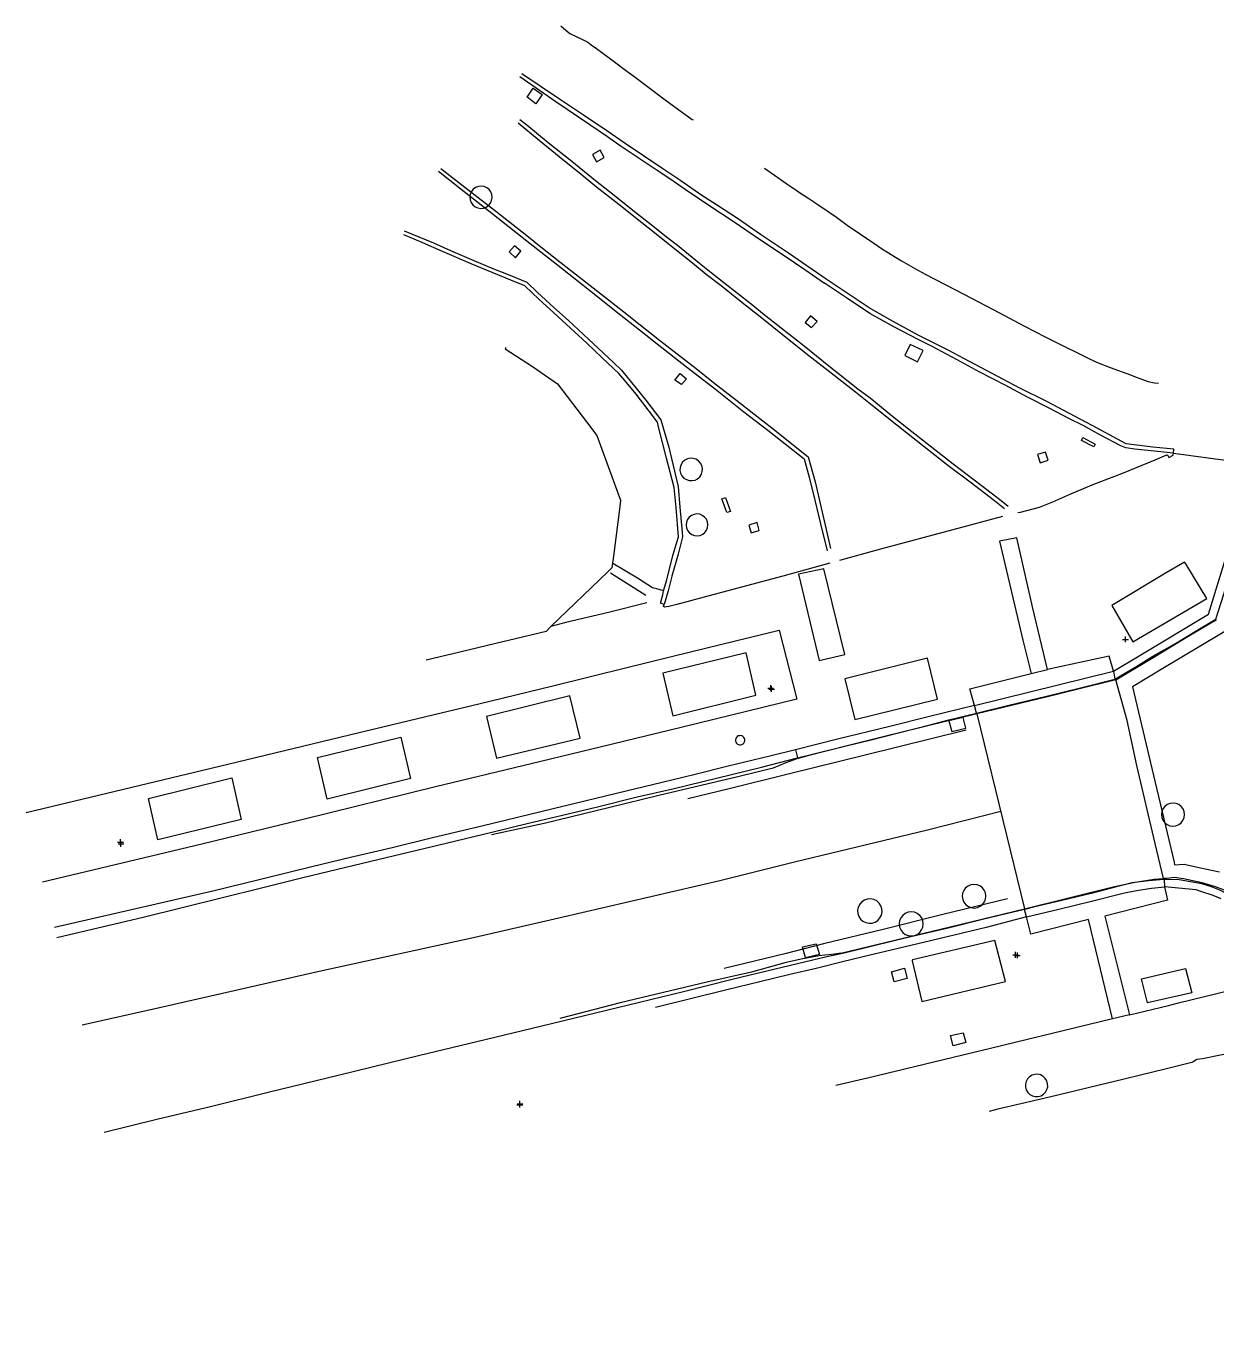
# Model space of a CAD drawing. Header units: metres. Extents: x 353335 to 353543, y 6929896 to 6930115.
# Drawn here: x 353448.84 to 353490.55, y 6929900.23 to 6929945.78 of the extents above; entities that cross this region are included whole.
import ezdxf

# ---------------------------------------------------------------- set-up
doc = ezdxf.new("R2010")
doc.units = ezdxf.units.M
for name, color, linetype in [('01 Overgang i belegg', 7, 'Continuous'), ('02 Trekkekum', 7, 'Continuous'), ('5002 Fasadeliv_fortau', 7, 'Continuous'), ('7001 Vegsenterlinje', 7, 'Continuous'), ('7005 Fortauskant ytre bunn', 7, 'Continuous'), ('7005 Fortauskant ytre topp', 7, 'Continuous'), ('7038 Bunn kantstein', 7, 'Continuous'), ('7038 Topp kantstein bakkant', 7, 'Continuous'), ('7038 Topp kantstein forkant', 7, 'Continuous'), ('7534 Overgangsfelt', 7, 'Continuous'), ('8250 Kum', 7, 'Continuous'), ('8253 Sluk_rist', 7, 'Continuous'), ('8501 StolpeEnkel_bunn', 7, 'Continuous'), ('88 Lampearmatur', 7, 'Continuous')]:
    doc.layers.add(name, color=color, linetype=linetype)

msp = doc.modelspace()

# ---------------------------------------------------------------- linework, layer by layer
at = {"layer": '01 Overgang i belegg', "color": 21, "true_color": 0xff9f80}
for p, q in [((353470.567, 6929925.815, 3.364), (353469.321, 6929926.59, 3.391)), ((353486.951, 6929923.156, 3.18), (353487.007, 6929922.872, 3.173)), ((353482.152, 6929921.685, 3.122), (353482.08, 6929921.958, 3.134))]:
    msp.add_line(p, q, dxfattribs=at)
for points in [[(353466.144, 6929944.005, 3.204), (353467.412, 6929943.127, 3.174), (353468.604, 6929942.325, 3.209), (353469.219, 6929941.906, 3.255), (353469.67, 6929941.592, 3.301), (353470.928, 6929940.743, 3.36), (353471.405, 6929940.431, 3.367), (353471.941, 6929940.061, 3.377), (353472.775, 6929939.492, 3.38), (353473.622, 6929938.937, 3.391), (353474.582, 6929938.285, 3.395), (353475.41, 6929937.727, 3.382), (353476.133, 6929937.235, 3.38), (353476.825, 6929936.756, 3.392)], [(353483.6, 6929928.719, 3.374), (353483.698, 6929928.726, 3.371), (353484.361, 6929928.907, 3.371), (353484.828, 6929929.094, 3.367), (353485.464, 6929929.374, 3.363), (353486.267, 6929929.713, 3.345), (353487.243, 6929930.085, 3.343), (353488.42, 6929930.566, 3.344), (353488.829, 6929930.744, 3.347), (353488.852, 6929930.738, 3.35), (353488.892, 6929930.65, 3.353), (353489.045, 6929930.73, 3.347), (353489.056, 6929930.802, 3.35), (353489.075, 6929930.942, 3.351), (353488.335, 6929931.015, 3.34), (353487.404, 6929931.129, 3.343), (353486.509, 6929931.606, 3.365), (353486.211, 6929931.768, 3.368), (353484.619, 6929932.611, 3.371), (353483.676, 6929933.085, 3.393), (353482.702, 6929933.589, 3.388), (353481.706, 6929934.114, 3.38), (353481.189, 6929934.397, 3.384), (353480.109, 6929934.942, 3.378), (353479.104, 6929935.491, 3.385), (353478.395, 6929935.891, 3.385), (353477.937, 6929936.2, 3.384), (353477.304, 6929936.616, 3.384), (353476.887, 6929936.905, 3.393), (353475.563, 6929937.813, 3.38), (353474.587, 6929938.468, 3.397), (353473.813, 6929939.003, 3.387), (353473.036, 6929939.509, 3.39), (353472.53, 6929939.83, 3.383), (353471.793, 6929940.345, 3.381), (353471.122, 6929940.788, 3.371), (353469.841, 6929941.655, 3.311), (353469.201, 6929942.097, 3.245), (353468.378, 6929942.65, 3.191), (353467.501, 6929943.237, 3.18), (353466.223, 6929944.104, 3.202)], [(353483.132, 6929928.854, 3.404), (353482.779, 6929929.125, 3.393), (353481.933, 6929929.787, 3.372), (353481.147, 6929930.364, 3.379), (353480.045, 6929931.25, 3.375), (353479.361, 6929931.783, 3.377), (353478.498, 6929932.467, 3.388), (353477.914, 6929932.939, 3.39), (353477.064, 6929933.6, 3.398), (353476.275, 6929934.215, 3.394), (353475.419, 6929934.902, 3.387), (353474.628, 6929935.531, 3.37), (353473.93, 6929936.086, 3.362), (353473.204, 6929936.667, 3.355), (353472.679, 6929937.064, 3.346), (353472.197, 6929937.459, 3.34), (353471.634, 6929937.905, 3.34), (353471.224, 6929938.249, 3.334), (353470.647, 6929938.706, 3.318), (353470.205, 6929939.055, 3.305), (353469.722, 6929939.437, 3.296), (353468.833, 6929940.124, 3.265), (353468.298, 6929940.572, 3.236), (353467.526, 6929941.192, 3.191), (353466.821, 6929941.768, 3.185), (353466.092, 6929942.366, 3.187)], [(353483.268, 6929928.931, 3.403), (353483.014, 6929929.126, 3.392), (353482.314, 6929929.672, 3.377), (353481.338, 6929930.41, 3.372), (353479.886, 6929931.549, 3.371), (353479.154, 6929932.136, 3.375), (353478.422, 6929932.726, 3.379), (353477.996, 6929933.049, 3.384), (353476.978, 6929933.852, 3.39), (353476.11, 6929934.548, 3.394), (353475.311, 6929935.178, 3.378), (353474.715, 6929935.654, 3.372), (353474.253, 6929936.019, 3.363), (353473.297, 6929936.771, 3.351), (353472.858, 6929937.122, 3.343), (353472.444, 6929937.455, 3.34), (353471.67, 6929938.079, 3.34), (353471.295, 6929938.374, 3.338), (353470.747, 6929938.81, 3.319), (353470.164, 6929939.259, 3.299), (353469.458, 6929939.829, 3.283), (353468.803, 6929940.35, 3.261), (353467.969, 6929941.022, 3.206), (353467.142, 6929941.682, 3.182), (353466.39, 6929942.297, 3.187), (353466.144, 6929942.482, 3.186)], [(353463.386, 6929940.781, 3.23), (353464.328, 6929940.05, 3.205), (353465.311, 6929939.284, 3.24), (353466.39, 6929938.433, 3.278), (353466.888, 6929938.04, 3.297), (353467.556, 6929937.508, 3.321), (353468.245, 6929936.969, 3.342), (353468.616, 6929936.684, 3.35), (353469.251, 6929936.179, 3.359), (353469.796, 6929935.757, 3.364), (353470.361, 6929935.303, 3.363), (353471.046, 6929934.764, 3.363), (353472.325, 6929933.768, 3.382), (353472.937, 6929933.274, 3.386), (353473.751, 6929932.647, 3.387), (353474.349, 6929932.181, 3.393), (353474.979, 6929931.689, 3.394), (353476.255, 6929930.671, 3.401), (353476.501, 6929929.791, 3.41), (353476.959, 6929927.819, 3.4), (353477.042, 6929927.459, 3.407)], [(353463.301, 6929940.683, 3.229), (353464.029, 6929940.098, 3.213), (353465.386, 6929939.034, 3.249), (353466.511, 6929938.151, 3.288), (353467.42, 6929937.434, 3.323), (353468.81, 6929936.336, 3.349), (353469.468, 6929935.817, 3.366), (353470.509, 6929934.995, 3.364), (353470.966, 6929934.632, 3.364), (353471.988, 6929933.83, 3.385), (353473.004, 6929933.04, 3.388), (353474.005, 6929932.249, 3.4), (353474.844, 6929931.608, 3.395), (353476.114, 6929930.596, 3.395), (353476.291, 6929929.958, 3.399), (353476.492, 6929929.152, 3.4), (353476.744, 6929928.081, 3.395), (353476.873, 6929927.571, 3.4), (353476.918, 6929927.378, 3.403)], [(353462.101, 6929938.594, 3.331), (353463.125, 6929938.169, 3.296), (353463.721, 6929937.903, 3.277), (353464.375, 6929937.622, 3.289), (353465.09, 6929937.324, 3.309), (353465.8, 6929937.037, 3.341), (353466.191, 6929936.877, 3.36), (353466.395, 6929936.797, 3.368), (353466.773, 6929936.431, 3.384), (353467.345, 6929935.906, 3.388), (353467.857, 6929935.451, 3.397), (353468.551, 6929934.795, 3.403), (353469.425, 6929933.986, 3.404), (353469.718, 6929933.716, 3.408), (353470.563, 6929932.659, 3.407), (353471.089, 6929931.971, 3.401), (353471.366, 6929931.009, 3.394), (353471.619, 6929929.975, 3.377), (353471.7, 6929929.632, 3.374), (353471.762, 6929928.91, 3.359), (353471.834, 6929928.027, 3.356), (353471.847, 6929927.863, 3.354), (353471.694, 6929927.256, 3.353), (353471.474, 6929926.484, 3.343), (353471.345, 6929925.973, 3.349), (353471.203, 6929925.49, 3.347)], [(353477.01, 6929926.939, 3.386), (353475.363, 6929926.489, 3.364), (353473.563, 6929926.009, 3.345), (353471.652, 6929925.498, 3.341), (353471.371, 6929925.42, 3.345), (353471.223, 6929925.402, 3.346), (353471.189, 6929925.422, 3.347), (353471.203, 6929925.49, 3.347), (353471.082, 6929925.54, 3.349), (353471.158, 6929925.832, 3.338), (353471.188, 6929925.973, 3.337), (353471.297, 6929926.362, 3.334), (353471.516, 6929927.209, 3.34), (353471.713, 6929927.864, 3.348), (353471.627, 6929928.896, 3.356), (353471.559, 6929929.597, 3.37), (353471.286, 6929930.625, 3.386), (353471.019, 6929931.682, 3.397), (353470.976, 6929931.886, 3.405), (353470.68, 6929932.268, 3.404), (353470.225, 6929932.87, 3.396), (353469.832, 6929933.349, 3.399), (353469.615, 6929933.594, 3.404), (353469.038, 6929934.147, 3.403), (353468.501, 6929934.653, 3.399), (353467.336, 6929935.724, 3.389), (353466.819, 6929936.199, 3.386), (353466.326, 6929936.665, 3.372), (353465.834, 6929936.866, 3.348), (353465.183, 6929937.129, 3.32), (353464.445, 6929937.441, 3.295), (353463.443, 6929937.875, 3.293), (353462.748, 6929938.176, 3.309), (353462.087, 6929938.454, 3.35)], [(353489.056, 6929930.802, 3.35), (353488.492, 6929930.86, 3.349), (353487.704, 6929930.94, 3.348), (353487.39, 6929930.985, 3.347), (353487.215, 6929931.063, 3.347), (353486.505, 6929931.437, 3.351), (353485.887, 6929931.765, 3.357), (353485.414, 6929932.004, 3.367), (353484.701, 6929932.377, 3.368), (353483.936, 6929932.769, 3.38), (353483.159, 6929933.182, 3.386), (353482.251, 6929933.651, 3.386), (353481.474, 6929934.077, 3.379), (353480.596, 6929934.537, 3.377), (353480.106, 6929934.783, 3.372), (353479.253, 6929935.224, 3.38), (353478.415, 6929935.699, 3.388), (353477.593, 6929936.241, 3.386), (353476.825, 6929936.756, 3.392)], [(353489.056, 6929930.802, 3.35), (353490.877, 6929930.556, 3.322), (353492.139, 6929930.441, 3.309), (353492.309, 6929932.19, 3.349), (353492.4, 6929933.126, 3.376)], [(353483.066, 6929928.581, 3.384), (353481.328, 6929928.11, 3.358), (353478.786, 6929927.429, 3.362), (353477.348, 6929927.038, 3.395)], [(353484.646, 6929923.211, 3.18), (353484.12, 6929925.417, 3.264), (353483.573, 6929927.837, 3.353), (353482.963, 6929927.718, 3.349), (353483.779, 6929924.24, 3.219), (353484.068, 6929923.074, 3.177), (353484.646, 6929923.211, 3.18)], [(353471.188, 6929925.973, 3.337), (353470.948, 6929926.043, 3.345), (353470.801, 6929926.075, 3.352), (353470.269, 6929926.415, 3.36), (353469.412, 6929926.937, 3.379)], [(353470.604, 6929925.552, 3.36), (353469.257, 6929925.215, 3.359), (353467.757, 6929924.862, 3.35), (353467.238, 6929924.722, 3.355)], [(353486.951, 6929923.156, 3.18), (353487.849, 6929923.691, 3.284), (353490.288, 6929925.159, 3.289)], [(353491.35, 6929924.844, 3.161), (353488.741, 6929923.289, 3.153), (353487.622, 6929922.605, 3.147), (353488.416, 6929919.248, 3.122), (353489.077, 6929916.46, 3.109), (353489.09, 6929916.372, 3.11), (353489.431, 6929916.387, 3.11), (353490.006, 6929916.258, 3.109), (353490.669, 6929916.118, 3.12)], [(353448.842, 6929918.207, 3.212), (353455.916, 6929919.9, 3.277), (353460.523, 6929921.009, 3.277), (353463.101, 6929921.626, 3.29), (353464.709, 6929922.014, 3.283), (353467.307, 6929922.645, 3.295), (353469.904, 6929923.288, 3.303), (353472.128, 6929923.831, 3.316), (353475.236, 6929924.593, 3.333)], [(353475.236, 6929924.593, 3.333), (353475.855, 6929922.174, 3.275), (353471.803, 6929921.187, 3.278), (353469.012, 6929920.503, 3.255), (353466.891, 6929919.992, 3.235), (353463.199, 6929919.1, 3.206), (353458.551, 6929917.951, 3.213), (353455.003, 6929917.088, 3.219), (353449.415, 6929915.763, 3.189)], [(353486.951, 6929923.156, 3.18), (353486.805, 6929923.685, 3.192), (353484.646, 6929923.211, 3.18)], [(353482.08, 6929921.958, 3.134), (353481.921, 6929922.541, 3.16), (353484.068, 6929923.074, 3.177)], [(353482.08, 6929921.958, 3.134), (353481.605, 6929921.84, 3.183), (353480.458, 6929921.556, 3.259), (353479.121, 6929921.219, 3.245), (353477.281, 6929920.776, 3.241), (353475.809, 6929920.401, 3.247), (353475.877, 6929920.119, 3.229)], [(353481.796, 6929921.085, 3.085), (353478.248, 6929920.209, 3.073), (353475.601, 6929919.553, 3.062), (353473.49, 6929919.035, 3.058), (353472.038, 6929918.686, 3.054)], [(353488.729, 6929915.854, 3.124), (353488.738, 6929915.591, 3.132), (353488.849, 6929915.126, 3.158), (353486.649, 6929914.568, 3.123), (353487.513, 6929911.108, 3.124), (353488.882, 6929911.435, 3.137), (353489.239, 6929911.525, 3.142), (353491.058, 6929911.967, 3.164)], [(353490.732, 6929915.176, 3.263), (353490.446, 6929915.292, 3.262), (353490.021, 6929915.433, 3.263), (353489.847, 6929915.487, 3.265), (353488.738, 6929915.591, 3.132)], [(353483.239, 6929915.175, 3.037), (353480.976, 6929914.626, 3.006), (353478.934, 6929914.115, 2.988), (353476.79, 6929913.596, 2.956), (353475.489, 6929913.257, 2.948), (353473.313, 6929912.734, 2.975)], [(353487.513, 6929911.108, 3.124), (353486.922, 6929910.966, 3.123), (353486.08, 6929914.449, 3.116), (353484.057, 6929913.94, 3.089), (353483.902, 6929914.538, 3.068), (353483.841, 6929914.805, 3.061)], [(353483.902, 6929914.538, 3.068), (353482.491, 6929914.175, 3.182), (353480.544, 6929913.698, 3.159), (353478.52, 6929913.221, 3.144), (353477.462, 6929912.96, 3.121)], [(353486.922, 6929910.966, 3.123), (353482.642, 6929909.924, 3.082), (353478.331, 6929908.892, 3.076), (353477.226, 6929908.626, 3.072)]]:
    msp.add_polyline3d(points, dxfattribs=at)
at = {"layer": '02 Trekkekum', "color": 201, "true_color": 0xdf80ff}
for points in [[(353476.636, 6929923.527, 3.303), (353477.542, 6929923.737, 3.304), (353476.807, 6929926.741, 3.385), (353475.917, 6929926.562, 3.37), (353476.636, 6929923.527, 3.303)], [(353489.478, 6929912.728, 3.183), (353489.696, 6929911.88, 3.15), (353488.146, 6929911.531, 3.132), (353487.942, 6929912.37, 3.161), (353489.478, 6929912.728, 3.183)]]:
    msp.add_polyline3d(points, dxfattribs=at)
at = {"layer": '5002 Fasadeliv_fortau', "color": 201, "true_color": 0xdf80ff}
for points in [[(353467.591, 6929945.778, 3.247), (353467.767, 6929945.63, 3.224), (353467.902, 6929945.509, 3.217), (353468.095, 6929945.42, 3.207), (353468.368, 6929945.294, 3.218), (353468.538, 6929945.213, 3.224), (353468.655, 6929945.118, 3.224), (353468.833, 6929944.99, 3.229), (353469.06, 6929944.822, 3.234), (353469.464, 6929944.523, 3.243), (353469.899, 6929944.191, 3.258), (353470.14, 6929944.023, 3.266), (353470.626, 6929943.656, 3.306), (353471.242, 6929943.189, 3.365), (353471.85, 6929942.749, 3.409), (353472.189, 6929942.497, 3.413), (353472.225, 6929942.482, 3.405)], [(353474.727, 6929940.793, 3.415), (353475.627, 6929940.164, 3.418), (353475.783, 6929940.062, 3.42), (353475.956, 6929939.939, 3.419), (353476.279, 6929939.726, 3.423), (353476.59, 6929939.515, 3.426), (353477.242, 6929939.075, 3.425), (353477.625, 6929938.798, 3.433), (353478.561, 6929938.161, 3.421), (353478.865, 6929937.955, 3.416), (353479.01, 6929937.861, 3.417), (353479.524, 6929937.549, 3.413), (353480.014, 6929937.259, 3.409), (353480.354, 6929937.078, 3.401), (353481.061, 6929936.708, 3.396), (353481.713, 6929936.372, 3.399), (353482.74, 6929935.839, 3.396), (353483.838, 6929935.256, 3.402), (353484.561, 6929934.878, 3.406), (353485.38, 6929934.465, 3.411), (353485.555, 6929934.39, 3.409), (353486.015, 6929934.155, 3.406), (353486.362, 6929933.988, 3.405), (353486.84, 6929933.803, 3.399), (353487.551, 6929933.541, 3.395), (353487.75, 6929933.468, 3.388), (353488.17, 6929933.317, 3.384), (353488.394, 6929933.271, 3.382), (353488.535, 6929933.254, 3.383)], [(353465.654, 6929934.5, 3.407), (353465.637, 6929934.459, 3.407), (353466.592, 6929933.842, 3.407), (353467.465, 6929933.227, 3.401), (353467.651, 6929932.991, 3.401), (353468.484, 6929931.897, 3.409), (353468.843, 6929931.419, 3.409), (353469.417, 6929929.852, 3.399), (353469.673, 6929929.15, 3.391), (353469.661, 6929929.029, 3.389), (353469.428, 6929927.189, 3.385), (353469.368, 6929926.78, 3.384), (353469.234, 6929926.642, 3.391), (353467.238, 6929924.722, 3.355), (353467.074, 6929924.543, 3.351), (353466.238, 6929924.35, 3.351), (353465.309, 6929924.125, 3.353), (353464.045, 6929923.822, 3.355), (353462.861, 6929923.546, 3.354)], [(353495.123, 6929900.232, 3.122), (353494.67, 6929901.701, 3.118), (353494.347, 6929902.731, 3.122), (353494.062, 6929903.655, 3.119), (353493.2, 6929906.361, 3.136), (353492.574, 6929908.35, 3.128), (353492.358, 6929909.048, 3.141), (353492.069, 6929909.98, 3.167), (353492.054, 6929910.019, 3.165), (353490.82, 6929909.715, 3.177), (353490.076, 6929909.561, 3.181), (353489.876, 6929909.54, 3.168), (353489.749, 6929909.454, 3.171), (353489.703, 6929909.436, 3.171), (353488.761, 6929909.204, 3.155), (353487.905, 6929908.995, 3.147), (353487.331, 6929908.854, 3.15), (353486.41, 6929908.629, 3.143), (353485.298, 6929908.36, 3.131), (353484.754, 6929908.233, 3.136), (353484.209, 6929908.108, 3.125), (353483.707, 6929907.988, 3.119), (353482.907, 6929907.797, 3.115), (353482.594, 6929907.722, 3.125)]]:
    msp.add_polyline3d(points, dxfattribs=at)
at = {"layer": '7001 Vegsenterlinje', "color": 151, "true_color": 0x80bfff}
msp.add_polyline3d([(353483.008, 6929918.239, 3.07), (353480.44, 6929917.581, 2.973), (353475.778, 6929916.465, 2.93), (353473.159, 6929915.809, 2.932), (353467.514, 6929914.493, 2.924), (353464.574, 6929913.819, 2.899), (353459.117, 6929912.632, 2.869), (353453.516, 6929911.355, 2.859), (353450.809, 6929910.748, 2.839)], dxfattribs=at)
at = {"layer": '7005 Fortauskant ytre bunn', "color": 44, "true_color": 0xa67c00}
for points in [[(353487.04, 6929922.857, 3.149), (353488.348, 6929923.64, 3.148), (353489.601, 6929924.395, 3.155), (353490.565, 6929924.965, 3.163)], [(353482.171, 6929921.66, 3.102), (353482.074, 6929921.635, 3.102), (353481.157, 6929921.42, 3.097), (353480.261, 6929921.197, 3.095), (353478.879, 6929920.854, 3.086), (353477.664, 6929920.554, 3.083), (353476.238, 6929920.189, 3.073), (353475.861, 6929920.08, 3.072)], [(353494.041, 6929910.577, 3.022), (353493.711, 6929911.676, 3.023), (353493.472, 6929912.428, 3.03), (353493.256, 6929913.026, 3.051), (353492.973, 6929913.597, 3.064), (353492.836, 6929913.838, 3.072), (353492.218, 6929914.514, 3.092), (353491.692, 6929914.947, 3.104), (353491.401, 6929915.146, 3.101), (353490.84, 6929915.483, 3.1), (353490.533, 6929915.601, 3.099), (353490.067, 6929915.738, 3.104), (353489.406, 6929915.875, 3.093), (353489.09, 6929915.922, 3.105), (353488.821, 6929915.887, 3.102), (353488.704, 6929915.886, 3.103)], [(353477.394, 6929913.269, 2.946), (353479.291, 6929913.725, 2.975), (353480.892, 6929914.113, 2.999), (353483.831, 6929914.826, 3.048)]]:
    msp.add_polyline3d(points, dxfattribs=at)
at = {"layer": '7005 Fortauskant ytre topp', "color": 21, "true_color": 0xff9f80}
for points in [[(353487.007, 6929922.872, 3.173), (353487.742, 6929923.309, 3.248), (353488.329, 6929923.678, 3.293), (353489.127, 6929924.132, 3.28), (353490.024, 6929924.675, 3.28), (353490.537, 6929924.976, 3.276)], [(353475.877, 6929920.119, 3.229), (353476.455, 6929920.263, 3.224), (353477.683, 6929920.561, 3.22), (353478.412, 6929920.742, 3.224), (353479.419, 6929920.996, 3.23), (353480.563, 6929921.282, 3.235), (353481.183, 6929921.449, 3.227), (353482.152, 6929921.685, 3.122)], [(353494.163, 6929910.119, 3.044), (353493.972, 6929910.734, 3.123), (353493.662, 6929911.747, 3.157), (353493.464, 6929912.369, 3.173), (353493.23, 6929913.044, 3.195), (353492.907, 6929913.625, 3.229), (353492.603, 6929914.06, 3.24), (353492.161, 6929914.512, 3.253), (353491.621, 6929914.946, 3.258), (353491.271, 6929915.17, 3.258), (353490.68, 6929915.473, 3.256), (353490.391, 6929915.599, 3.257), (353490.051, 6929915.702, 3.261), (353489.257, 6929915.841, 3.207), (353488.729, 6929915.854, 3.124)], [(353483.841, 6929914.805, 3.061), (353483.197, 6929914.649, 3.125), (353482.365, 6929914.445, 3.187), (353481.162, 6929914.147, 3.173), (353479.697, 6929913.806, 3.151), (353478.558, 6929913.524, 3.137), (353477.518, 6929913.275, 3.104), (353477.408, 6929913.245, 3.111)]]:
    msp.add_polyline3d(points, dxfattribs=at)
at = {"layer": '7038 Bunn kantstein', "color": 201, "true_color": 0xdf80ff}
for points in [[(353475.861, 6929920.08, 3.072), (353475.466, 6929919.943, 3.071), (353475.03, 6929919.761, 3.065), (353473.784, 6929919.453, 3.069), (353471.02, 6929918.8, 3.071), (353469.299, 6929918.378, 3.059), (353466.998, 6929917.819, 3.032), (353465.154, 6929917.414, 3.025)], [(353477.394, 6929913.269, 2.946), (353477.181, 6929913.236, 2.946), (353476.968, 6929913.215, 2.942), (353476.837, 6929913.202, 2.94), (353476.645, 6929913.172, 2.934), (353476.004, 6929913.064, 2.934), (353475.434, 6929912.934, 2.944), (353474.264, 6929912.607, 2.967), (353472.707, 6929912.256, 2.987), (353469.665, 6929911.529, 2.977), (353467.549, 6929910.983, 2.96)]]:
    msp.add_polyline3d(points, dxfattribs=at)
at = {"layer": '7038 Topp kantstein bakkant', "color": 30, "true_color": 0xff8000}
msp.add_line((353482.08, 6929921.958, 3.134), (353486.951, 6929923.156, 3.18), dxfattribs=at)
for points in [[(353490.288, 6929925.159, 3.289), (353490.696, 6929926.486, 3.274), (353491.164, 6929928.012, 3.253), (353492.494, 6929928.819, 3.262), (353493.602, 6929929.478, 3.267), (353495.869, 6929930.855, 3.286), (353497.25, 6929931.697, 3.302), (353499.362, 6929932.967, 3.326), (353501.55, 6929934.287, 3.354), (353502.817, 6929935.036, 3.373), (353505.27, 6929934.421, 3.322), (353505.51, 6929934.365, 3.317), (353508.807, 6929936.359, 3.354)], [(353475.809, 6929920.401, 3.247), (353474.914, 6929920.172, 3.259), (353473.445, 6929919.825, 3.261), (353472.291, 6929919.534, 3.262), (353471.132, 6929919.25, 3.258), (353469.878, 6929918.946, 3.251), (353468.47, 6929918.614, 3.237), (353466.886, 6929918.229, 3.225), (353464.815, 6929917.723, 3.21), (353463.036, 6929917.296, 3.191), (353461.672, 6929916.962, 3.182), (353460.217, 6929916.623, 3.179), (353458.863, 6929916.296, 3.189), (353458.051, 6929916.102, 3.191), (353457.061, 6929915.856, 3.205), (353455.391, 6929915.446, 3.2), (353449.836, 6929914.164, 3.162)], [(353483.902, 6929914.538, 3.068), (353485.039, 6929914.815, 3.078), (353486.182, 6929915.092, 3.089), (353487.343, 6929915.384, 3.107), (353487.761, 6929915.465, 3.113), (353488.29, 6929915.551, 3.12), (353488.738, 6929915.591, 3.132)], [(353477.462, 6929912.96, 3.121), (353476.531, 6929912.73, 3.125), (353475.615, 6929912.516, 3.133), (353474.561, 6929912.264, 3.146), (353473.401, 6929911.989, 3.162), (353470.907, 6929911.368, 3.181)]]:
    msp.add_polyline3d(points, dxfattribs=at)
at = {"layer": '7038 Topp kantstein forkant', "color": 40, "true_color": 0xffbf00}
for points in [[(353490.537, 6929924.976, 3.276), (353490.824, 6929925.859, 3.269), (353491.167, 6929927.009, 3.25), (353491.399, 6929927.83, 3.244), (353492.232, 6929928.319, 3.248), (353494.003, 6929929.388, 3.258), (353496.526, 6929930.907, 3.279), (353499.612, 6929932.764, 3.313), (353502.035, 6929934.238, 3.344), (353502.544, 6929934.547, 3.35), (353502.86, 6929934.723, 3.354), (353505.171, 6929934.145, 3.31)], [(353482.152, 6929921.685, 3.122), (353483.289, 6929921.961, 3.136), (353484.558, 6929922.271, 3.147), (353485.799, 6929922.57, 3.158), (353487.007, 6929922.872, 3.173)], [(353449.921, 6929913.815, 3.153), (353452.159, 6929914.347, 3.156), (353452.949, 6929914.535, 3.16), (353454.314, 6929914.875, 3.178), (353455.733, 6929915.22, 3.188), (353457.139, 6929915.572, 3.19), (353458.544, 6929915.924, 3.179), (353461.215, 6929916.57, 3.167), (353463.565, 6929917.127, 3.189), (353465.216, 6929917.523, 3.202), (353466.457, 6929917.823, 3.211), (353467.648, 6929918.11, 3.221), (353468.873, 6929918.405, 3.234), (353470.267, 6929918.751, 3.247), (353471.506, 6929919.029, 3.238), (353474.615, 6929919.789, 3.24), (353475.877, 6929920.119, 3.229)], [(353488.729, 6929915.854, 3.124), (353488.185, 6929915.807, 3.114), (353487.615, 6929915.735, 3.102), (353486.843, 6929915.536, 3.095), (353486.175, 6929915.356, 3.086), (353485.139, 6929915.119, 3.075), (353484.153, 6929914.883, 3.063), (353483.841, 6929914.805, 3.061)], [(353477.408, 6929913.245, 3.111), (353476.911, 6929913.136, 3.113), (353475.093, 6929912.705, 3.128), (353473.593, 6929912.343, 3.143), (353471.888, 6929911.917, 3.176), (353470.73, 6929911.637, 3.169), (353468.801, 6929911.161, 3.156), (353466.92, 6929910.711, 3.128), (353464.935, 6929910.229, 3.111), (353462.644, 6929909.676, 3.086), (353459.825, 6929908.99, 3.068), (353457.324, 6929908.381, 3.032), (353455.36, 6929907.891, 3.032), (353453.422, 6929907.434, 3.01), (353451.583, 6929906.987, 2.999)]]:
    msp.add_polyline3d(points, dxfattribs=at)
at = {"layer": '7534 Overgangsfelt', "color": 9, "true_color": 0xbdbabd}
msp.add_polyline3d([(353482.171, 6929921.66, 3.102), (353483.208, 6929917.404, 3.058), (353483.831, 6929914.826, 3.048), (353486.991, 6929915.608, 3.089), (353487.712, 6929915.764, 3.09), (353488.378, 6929915.86, 3.1), (353488.704, 6929915.886, 3.103), (353488.416, 6929917.119, 3.111), (353487.776, 6929919.85, 3.126), (353487.43, 6929921.424, 3.136), (353487.04, 6929922.857, 3.149), (353485.625, 6929922.498, 3.139), (353484.638, 6929922.259, 3.129), (353482.171, 6929921.66, 3.102)], dxfattribs=at)
at = {"layer": '8250 Kum', "color": 171, "true_color": 0x8080ff, "flags": 128}
for points, elevation in [([(353464.695, 6929940.152), (353464.6, 6929940.115), (353464.518, 6929940.055), (353464.454, 6929939.975), (353464.413, 6929939.882), (353464.398, 6929939.782), (353464.409, 6929939.68), (353464.446, 6929939.585), (353464.506, 6929939.503), (353464.585, 6929939.44), (353464.678, 6929939.399), (353464.779, 6929939.383), (353464.88, 6929939.394), (353464.975, 6929939.431), (353465.057, 6929939.491), (353465.121, 6929939.57), (353465.162, 6929939.664), (353465.178, 6929939.764), (353465.167, 6929939.865), (353465.13, 6929939.96), (353465.07, 6929940.042), (353464.99, 6929940.106), (353464.897, 6929940.147), (353464.796, 6929940.163), (353464.695, 6929940.152)], 3.224), ([(353472.224, 6929930.618), (353472.121, 6929930.623), (353472.021, 6929930.601), (353471.929, 6929930.553), (353471.853, 6929930.484), (353471.798, 6929930.397), (353471.766, 6929930.299), (353471.762, 6929930.196), (353471.784, 6929930.096), (353471.831, 6929930.004), (353471.901, 6929929.928), (353471.987, 6929929.872), (353472.085, 6929929.841), (353472.188, 6929929.837), (353472.289, 6929929.859), (353472.38, 6929929.906), (353472.457, 6929929.975), (353472.512, 6929930.062), (353472.543, 6929930.16), (353472.548, 6929930.263), (353472.526, 6929930.364), (353472.479, 6929930.455), (353472.409, 6929930.531), (353472.323, 6929930.587), (353472.224, 6929930.618)], 3.378), ([(353472.545, 6929928.62), (353472.452, 6929928.656), (353472.353, 6929928.668), (353472.254, 6929928.653), (353472.162, 6929928.613), (353472.084, 6929928.551), (353472.024, 6929928.47), (353471.987, 6929928.377), (353471.976, 6929928.278), (353471.991, 6929928.179), (353472.031, 6929928.087), (353472.093, 6929928.008), (353472.174, 6929927.949), (353472.267, 6929927.912), (353472.366, 6929927.901), (353472.465, 6929927.916), (353472.557, 6929927.956), (353472.635, 6929928.018), (353472.695, 6929928.098), (353472.731, 6929928.191), (353472.743, 6929928.291), (353472.728, 6929928.39), (353472.688, 6929928.482), (353472.626, 6929928.56), (353472.545, 6929928.62)], 3.354), ([(353473.894, 6929920.573), (353473.935, 6929920.585), (353473.972, 6929920.607), (353474.001, 6929920.638), (353474.022, 6929920.675), (353474.032, 6929920.716), (353474.031, 6929920.759), (353474.019, 6929920.799), (353473.997, 6929920.836), (353473.967, 6929920.865), (353473.93, 6929920.886), (353473.888, 6929920.896), (353473.846, 6929920.895), (353473.805, 6929920.884), (353473.769, 6929920.862), (353473.739, 6929920.831), (353473.719, 6929920.794), (353473.708, 6929920.753), (353473.709, 6929920.71), (353473.721, 6929920.669), (353473.743, 6929920.633), (353473.773, 6929920.603), (353473.811, 6929920.583), (353473.852, 6929920.573), (353473.894, 6929920.573)], 3.263), ([(353488.752, 6929917.843), (353488.835, 6929917.778), (353488.933, 6929917.738), (353489.038, 6929917.723), (353489.143, 6929917.737), (353489.24, 6929917.777), (353489.325, 6929917.841), (353489.389, 6929917.925), (353489.43, 6929918.022), (353489.444, 6929918.127), (353489.431, 6929918.232), (353489.391, 6929918.33), (353489.327, 6929918.414), (353489.243, 6929918.479), (353489.146, 6929918.52), (353489.041, 6929918.534), (353488.936, 6929918.52), (353488.838, 6929918.48), (353488.754, 6929918.416), (353488.689, 6929918.333), (353488.648, 6929918.235), (353488.634, 6929918.13), (353488.647, 6929918.025), (353488.687, 6929917.927), (353488.752, 6929917.843)], 3.119), ([(353482.077, 6929914.853), (353482.184, 6929914.869), (353482.283, 6929914.912), (353482.368, 6929914.979), (353482.433, 6929915.066), (353482.473, 6929915.166), (353482.485, 6929915.274), (353482.469, 6929915.381), (353482.427, 6929915.48), (353482.359, 6929915.565), (353482.273, 6929915.629), (353482.172, 6929915.669), (353482.065, 6929915.682), (353481.958, 6929915.666), (353481.858, 6929915.623), (353481.773, 6929915.556), (353481.709, 6929915.47), (353481.669, 6929915.369), (353481.656, 6929915.262), (353481.672, 6929915.155), (353481.715, 6929915.055), (353481.782, 6929914.97), (353481.869, 6929914.906), (353481.969, 6929914.866), (353482.077, 6929914.853)], 3.01), ([(353478.384, 6929914.317), (353478.495, 6929914.324), (353478.602, 6929914.359), (353478.695, 6929914.42), (353478.769, 6929914.504), (353478.82, 6929914.604), (353478.842, 6929914.713), (353478.836, 6929914.825), (353478.801, 6929914.931), (353478.739, 6929915.025), (353478.656, 6929915.099), (353478.556, 6929915.149), (353478.446, 6929915.172), (353478.335, 6929915.165), (353478.228, 6929915.13), (353478.135, 6929915.069), (353478.061, 6929914.985), (353478.01, 6929914.885), (353477.988, 6929914.776), (353477.994, 6929914.664), (353478.029, 6929914.558), (353478.091, 6929914.464), (353478.174, 6929914.39), (353478.274, 6929914.34), (353478.384, 6929914.317)], 2.971), ([(353479.757, 6929913.887), (353479.866, 6929913.872), (353479.976, 6929913.887), (353480.077, 6929913.929), (353480.165, 6929913.996), (353480.232, 6929914.083), (353480.274, 6929914.185), (353480.289, 6929914.294), (353480.275, 6929914.403), (353480.233, 6929914.505), (353480.166, 6929914.592), (353480.078, 6929914.659), (353479.977, 6929914.702), (353479.867, 6929914.716), (353479.758, 6929914.702), (353479.656, 6929914.66), (353479.569, 6929914.593), (353479.502, 6929914.506), (353479.459, 6929914.404), (353479.445, 6929914.295), (353479.459, 6929914.186), (353479.501, 6929914.084), (353479.568, 6929913.996), (353479.655, 6929913.929), (353479.757, 6929913.887)], 2.978), ([(353484.646, 6929908.691), (353484.618, 6929908.789), (353484.564, 6929908.877), (353484.491, 6929908.948), (353484.401, 6929908.998), (353484.301, 6929909.022), (353484.199, 6929909.02), (353484.1, 6929908.992), (353484.012, 6929908.939), (353483.941, 6929908.865), (353483.892, 6929908.775), (353483.867, 6929908.675), (353483.869, 6929908.573), (353483.898, 6929908.474), (353483.951, 6929908.387), (353484.025, 6929908.316), (353484.115, 6929908.266), (353484.214, 6929908.242), (353484.317, 6929908.244), (353484.415, 6929908.272), (353484.503, 6929908.325), (353484.574, 6929908.399), (353484.624, 6929908.489), (353484.648, 6929908.588), (353484.646, 6929908.691)], 3.112)]:
    msp.add_lwpolyline(points, dxfattribs=dict(at, elevation=elevation))
at = {"layer": '8253 Sluk_rist', "color": 151, "true_color": 0x80bfff}
for points in [[(353466.402, 6929943.282, 3.156), (353466.615, 6929943.595, 3.164), (353466.929, 6929943.375, 3.161), (353466.707, 6929943.044, 3.156), (353466.402, 6929943.282, 3.156)], [(353479.832, 6929934.615, 3.363), (353479.64, 6929934.226, 3.348), (353480.087, 6929934.007, 3.35), (353480.28, 6929934.404, 3.362), (353479.832, 6929934.615, 3.363)], [(353486.311, 6929931.114, 3.326), (353486.265, 6929931.022, 3.323), (353485.83, 6929931.244, 3.319), (353485.882, 6929931.351, 3.323), (353486.311, 6929931.114, 3.326)], [(353473.531, 6929928.758, 3.339), (353473.406, 6929928.717, 3.338), (353473.232, 6929929.203, 3.343), (353473.354, 6929929.249, 3.336), (353473.531, 6929928.758, 3.339)], [(353487.638, 6929924.18, 3.293), (353490.224, 6929925.709, 3.292), (353489.485, 6929926.918, 3.318), (353489.447, 6929926.982, 3.312), (353488.8, 6929926.599, 3.314), (353486.891, 6929925.454, 3.311), (353487.638, 6929924.18, 3.293)], [(353471.163, 6929923.081, 3.298), (353471.512, 6929921.592, 3.293), (353474.42, 6929922.31, 3.273), (353474.076, 6929923.796, 3.311), (353471.163, 6929923.081, 3.298)], [(353477.891, 6929921.459, 3.249), (353480.792, 6929922.171, 3.267), (353480.437, 6929923.617, 3.298), (353477.534, 6929922.89, 3.272), (353477.891, 6929921.459, 3.249)], [(353465.332, 6929920.109, 3.256), (353468.259, 6929920.811, 3.268), (353467.898, 6929922.297, 3.305), (353464.982, 6929921.567, 3.286), (353465.332, 6929920.109, 3.256)], [(353481.18, 6929921.415, 3.098), (353481.284, 6929921.038, 3.101), (353481.775, 6929921.162, 3.092), (353481.682, 6929921.528, 3.11), (353481.18, 6929921.415, 3.098)], [(353459.063, 6929920.132, 3.274), (353461.973, 6929920.841, 3.252), (353462.313, 6929919.394, 3.226), (353459.398, 6929918.664, 3.234), (353459.063, 6929920.132, 3.274)], [(353453.139, 6929918.687, 3.242), (353456.061, 6929919.418, 3.255), (353456.38, 6929917.953, 3.234), (353453.466, 6929917.244, 3.224), (353453.139, 6929918.687, 3.242)], [(353476.53, 6929913.592, 2.947), (353476.651, 6929913.22, 2.933), (353476.159, 6929913.111, 2.928), (353476.059, 6929913.489, 2.945), (353476.53, 6929913.592, 2.947)], [(353483.173, 6929912.282, 3.124), (353482.794, 6929913.719, 3.164), (353479.905, 6929913.031, 3.142)], [(353479.905, 6929913.031, 3.142), (353479.894, 6929913.005, 3.141), (353480.238, 6929911.58, 3.11), (353483.173, 6929912.282, 3.124)], [(353479.728, 6929912.385, 3.12), (353479.263, 6929912.264, 3.12), (353479.179, 6929912.616, 3.128), (353479.632, 6929912.74, 3.132), (353479.728, 6929912.385, 3.12)], [(353481.338, 6929910.017, 3.061), (353481.246, 6929910.378, 3.065), (353481.685, 6929910.473, 3.062), (353481.777, 6929910.135, 3.06), (353481.338, 6929910.017, 3.061)]]:
    msp.add_polyline3d(points, dxfattribs=at)
at = {"layer": '8501 StolpeEnkel_bunn', "color": 21, "true_color": 0xff9f80}
for p, q in [((353474.97, 6929922.428, 3.323), (353474.97, 6929922.628, 3.323)), ((353474.87, 6929922.528, 3.323), (353475.07, 6929922.528, 3.323)), ((353452.07, 6929917.1, 3.321), (353452.27, 6929917.1, 3.321)), ((353452.17, 6929917, 3.321), (353452.17, 6929917.2, 3.321)), ((353483.486, 6929913.191, 3.131), (353483.686, 6929913.191, 3.131)), ((353483.586, 6929913.091, 3.131), (353483.586, 6929913.291, 3.131)), ((353466.053, 6929907.991, 3.143), (353466.253, 6929907.991, 3.143)), ((353466.153, 6929907.891, 3.143), (353466.153, 6929908.091, 3.143))]:
    msp.add_line(p, q, dxfattribs=at)
for points in [[(353469.103, 6929941.164, 3.283), (353468.962, 6929941.427, 3.265), (353468.698, 6929941.277, 3.245), (353468.833, 6929941.012, 3.262), (353469.103, 6929941.164, 3.283)], [(353466.188, 6929937.88, 3.317), (353465.965, 6929938.068, 3.31), (353465.772, 6929937.857, 3.325), (353465.994, 6929937.646, 3.327), (353466.188, 6929937.88, 3.317)], [(353476.372, 6929935.201, 3.396), (353476.57, 6929935.421, 3.396), (353476.336, 6929935.62, 3.396), (353476.147, 6929935.382, 3.397), (353476.372, 6929935.201, 3.396)], [(353471.584, 6929933.364, 3.406), (353471.77, 6929933.599, 3.4), (353471.992, 6929933.408, 3.393), (353471.812, 6929933.206, 3.394), (353471.584, 6929933.364, 3.406)], [(353484.292, 6929930.75, 3.386), (353484.389, 6929930.466, 3.38), (353484.67, 6929930.554, 3.37), (353484.575, 6929930.841, 3.373), (353484.292, 6929930.75, 3.386)], [(353474.535, 6929928.088, 3.395), (353474.464, 6929928.364, 3.397), (353474.174, 6929928.279, 3.392), (353474.262, 6929928.002, 3.393), (353474.535, 6929928.088, 3.395)]]:
    msp.add_polyline3d(points, dxfattribs=at)
at = {"layer": '88 Lampearmatur', "color": 11, "true_color": 0xff8080}
for p, q in [((353487.376, 6929924.168, 8.626), (353487.376, 6929924.368, 8.626)), ((353487.276, 6929924.268, 8.626), (353487.476, 6929924.268, 8.626)), ((353474.841, 6929922.562, 8.609), (353475.041, 6929922.562, 8.609)), ((353474.941, 6929922.462, 8.609), (353474.941, 6929922.662, 8.609)), ((353452.054, 6929917.161, 8.621), (353452.254, 6929917.161, 8.621)), ((353452.154, 6929917.061, 8.621), (353452.154, 6929917.261, 8.621)), ((353483.426, 6929913.211, 8.466), (353483.626, 6929913.211, 8.466)), ((353483.526, 6929913.111, 8.466), (353483.526, 6929913.311, 8.466)), ((353466.149, 6929907.854, 8.405), (353466.149, 6929908.054, 8.405)), ((353466.049, 6929907.954, 8.405), (353466.249, 6929907.954, 8.405))]:
    msp.add_line(p, q, dxfattribs=at)

doc.saveas('drawing.dxf')
